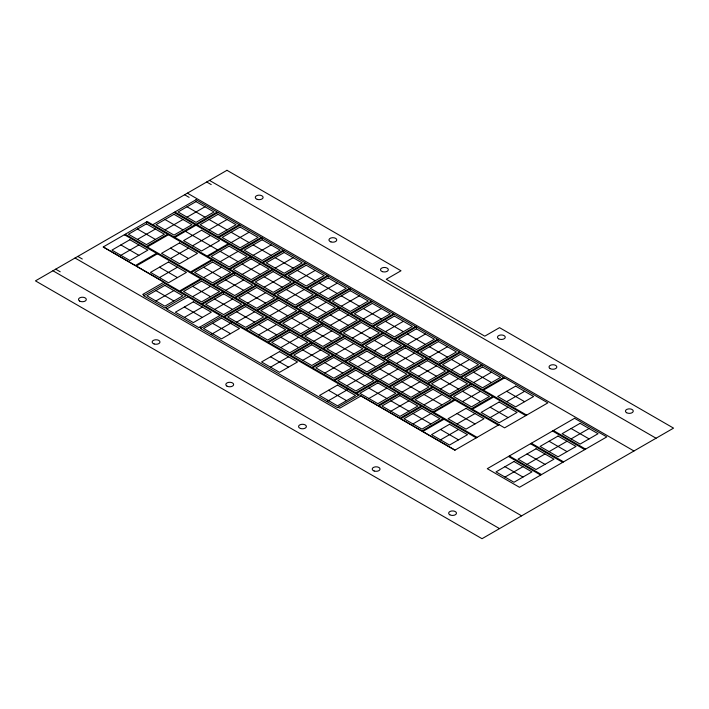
<?xml version="1.0" encoding="UTF-8"?>
<svg xmlns="http://www.w3.org/2000/svg" width="709" height="709" viewBox="0 0 709 709"><rect width="100%" height="100%" fill="white"/><g stroke="black" fill="none" stroke-linecap="round" stroke-linejoin="round"><path stroke-width="1.06" d="M103.301 247.016L163.894 282.209L142.713 294.43L144.379 295.396M124.483 234.785L125.342 234.289M146.524 222.059L147.321 221.598L173.989 236.921L195.17 224.7L173.989 212.47L152.816 224.7M174.086 212.523L174.946 212.026M137.44 239.42L155.413 229.042M120.893 255.32L138.867 244.942M165.002 229.884L182.975 219.506M187.043 217.167L205.016 206.789M209.084 229.884L227.057 219.506M170.532 258.528L188.505 248.15M192.564 245.801L210.538 235.423M159.481 277.591L177.454 267.222M231.125 242.611L249.098 232.233M220.136 261.718L238.109 251.341M155.891 300.971L173.865 290.601M203.616 277.627L221.589 267.249M253.166 255.337L271.139 244.959M192.564 296.699L210.538 286.321M242.177 274.436L260.15 264.067M225.657 290.353L243.63 279.975M184.358 317.41L202.331 307.032M275.198 268.064L293.18 257.686M214.605 309.425L232.579 299.047M264.209 287.163L282.182 276.785M247.698 303.08L265.671 292.702M297.239 280.782L315.213 270.413M210.936 334.604L232.109 322.373M236.646 322.152L254.62 311.774M286.25 299.889L304.223 289.511M269.739 315.806L287.712 305.428M319.28 293.508L337.254 283.13M258.688 334.87L276.661 324.5M308.291 312.616L326.264 302.238M291.78 328.524L309.753 318.155M341.321 306.235L359.295 295.857M280.729 347.596L298.702 337.218M330.332 325.342L348.305 314.964M313.812 341.251L331.794 330.873M270.537 367.165L288.51 356.787M363.363 318.961L381.336 308.583M302.77 360.323L320.743 349.945M352.373 338.06L370.346 327.682M335.853 353.977L353.826 343.599M385.404 331.679L403.377 321.31M324.811 373.049L342.784 362.671M374.414 350.787L392.387 340.409M357.894 366.704L375.867 356.326M407.445 344.406L425.418 334.028M346.843 385.767L364.816 375.398M326.938 401.578L348.11 389.347M396.455 363.513L414.428 353.135M379.935 379.43L397.909 369.052M429.477 357.132L447.459 346.754M368.884 398.493L386.857 388.115M418.487 376.24L436.46 365.862M401.976 392.148L419.95 381.77M451.518 369.859L469.491 359.481M390.925 411.22L408.898 400.842M440.528 388.957L458.501 378.588M424.017 404.874L441.991 394.496M473.559 382.585L491.532 372.207M412.966 423.947L430.939 413.569M462.507 401.648L480.48 391.271M457.048 423.947L475.021 413.569M440.528 439.855L458.501 429.486M506.651 401.684L524.625 391.306M490.132 417.601L508.105 407.223M499.056 424.673L454.859 450.197L360.934 395.968L339.762 408.198L338.051 407.214M504.985 477.068L522.958 466.69M527.026 464.351L544.999 453.973M549.067 451.624L567.04 441.246M571.108 438.898L589.082 428.52M209.474 180.396L656.055 438.224M206.718 181.991L211.22 184.597M187.38 193.158L633.952 450.986M216.75 212.239L217.61 212.735M238.791 224.966L239.651 225.462M260.823 237.692L261.692 238.189M282.864 250.41L283.733 250.915M304.905 263.136L305.765 263.633M326.946 275.863L327.806 276.359M348.988 288.59L349.847 289.086M371.029 301.307L371.888 301.812M393.07 314.034L393.929 314.53M415.102 326.76L415.97 327.257M437.143 339.487L438.011 339.983M459.184 352.213L460.044 352.71M481.225 364.931L482.085 365.436M503.266 377.658L504.126 378.154M184.615 194.753L189.126 197.359M187.043 206.789L205.016 217.167M209.084 219.506L227.057 229.884M231.125 232.233L249.098 242.611M253.166 244.959L271.139 255.337M275.198 257.686L293.18 268.064M297.239 270.413L315.213 280.782M319.28 283.13L337.254 293.508M341.321 295.857L359.295 306.235M363.363 308.583L381.336 318.961M385.404 321.31L403.377 331.679M407.445 334.028L425.418 344.406M429.477 346.754L447.459 357.132M451.518 359.481L469.491 369.859M473.559 372.207L491.532 382.585M506.651 391.306L524.625 401.684M571.108 428.52L589.082 438.898M526.69 415.102L483.405 390.118L504.586 377.888L547.862 402.88L504.578 427.864L472.416 409.217L493.597 396.996L525.821 415.598M553.392 430.523L585.616 449.125M552.524 431.019L584.757 449.621M165.002 219.506L182.975 229.884M185.439 231.311L217.672 249.914M220.136 251.341L238.109 261.718M242.177 264.067L260.15 274.436M264.209 276.785L282.182 287.163M286.25 289.511L304.223 299.889M308.291 302.238L326.264 312.616M330.332 314.964L348.305 325.342M352.373 327.682L370.346 338.06M374.414 340.409L392.387 350.787M396.455 353.135L414.428 363.513M418.487 365.862L436.46 376.24M440.528 378.588L458.501 388.957M462.507 391.271L480.48 401.648M490.132 407.223L508.105 417.601M549.067 441.246L567.04 451.624M531.351 443.24L563.575 461.851M498.259 425.134L454.983 400.151L433.802 412.381L477.077 437.364M530.483 443.745L562.716 462.348M137.44 229.042L155.413 239.42M170.532 248.15L188.505 258.528M203.616 267.249L221.589 277.627M225.657 279.975L243.63 290.353M247.698 292.702L265.671 303.08M269.739 305.428L287.712 315.806M291.78 318.155L309.753 328.524M313.812 330.873L331.794 341.251M335.853 343.599L353.826 353.977M357.894 356.326L375.867 366.704M379.935 369.052L397.909 379.43M401.976 381.77L419.95 392.148M424.017 394.496L441.991 404.874M457.048 413.569L475.021 423.947M527.026 453.973L544.999 464.351M509.31 455.967L541.534 474.578M476.218 437.861L443.994 419.258L422.812 431.48L455.045 450.091M508.45 456.463L540.675 475.074M120.893 244.942L138.867 255.32M159.481 267.222L177.454 277.591M192.564 286.321L210.538 296.699M214.605 299.047L232.579 309.425M236.646 311.774L254.62 322.152M258.688 324.5L276.661 334.87M280.729 337.218L298.702 347.596M302.77 349.945L320.743 360.323M324.811 362.671L342.784 373.049M346.843 375.398L364.816 385.767M368.884 388.115L386.857 398.493M390.925 400.842L408.898 411.22M412.966 413.569L430.939 423.947M440.528 429.486L458.501 439.855M504.985 466.69L522.958 477.068M155.891 290.601L173.865 300.971M184.358 307.032L202.331 317.41M212.532 323.295L230.505 333.673M270.537 356.787L288.51 367.165M328.542 390.269L346.515 400.647M77.804 256.419L82.315 259.024M165.56 307.626L167.324 308.637M199.548 327.248L201.17 328.178M75.048 258.014L521.62 515.842M55.71 269.181L60.212 271.777M52.945 270.776L499.526 528.604M226.969 170.302L35.45 280.87L482.031 538.698L673.55 428.13L499.526 327.655L484.788 336.163L386.263 279.275L401.002 270.776L226.969 170.302M124.385 234.732L103.213 246.962L135.366 265.529L156.547 253.299L124.385 234.732M146.426 222.006L125.245 234.236L146.426 246.457L167.608 234.236L146.426 222.006M146.426 223.858L128.453 234.236L146.426 244.614L164.399 234.236L146.426 223.858M196.03 199.743L174.848 211.973L196.03 224.204L217.211 211.973L196.03 199.743M129.88 239.748L111.907 250.126L129.88 260.504L147.853 250.126L129.88 239.748M173.989 214.322L156.015 224.7L173.989 235.078L191.962 224.7L173.989 214.322M196.03 201.595L178.056 211.973L196.03 222.351L214.003 211.973L196.03 201.595M168.467 234.732L147.286 246.962L190.561 271.946L211.743 259.716L168.467 234.732M196.03 225.196L174.848 237.426L207.081 256.029L228.254 243.799L196.03 225.196M218.071 212.47L196.889 224.7L218.071 236.921L239.252 224.7L218.071 212.47M218.071 214.322L200.098 224.7L218.071 235.078L236.044 224.7L218.071 214.322M157.416 253.804L136.234 266.026L179.519 291.009L200.691 278.788L157.416 253.804M179.519 242.957L161.546 253.335L179.519 263.713L197.492 253.335L179.519 242.957M201.551 230.239L183.578 240.617L201.551 250.986L219.533 240.617L201.551 230.239M168.467 262.029L150.494 272.407L168.467 282.785L186.44 272.407L168.467 262.029M240.112 225.196L218.93 237.426L240.112 249.648L261.284 237.426L240.112 225.196M240.112 227.048L222.139 237.426L240.112 247.804L258.085 237.426L240.112 227.048M229.122 244.304L207.941 256.525L229.122 268.755L250.295 256.525L229.122 244.304M229.122 246.147L211.149 256.525L229.122 266.903L247.095 256.525L229.122 246.147M164.878 283.556L143.705 295.786L164.878 308.016L186.059 295.786L164.878 283.556M164.878 285.408L146.905 295.786L164.878 306.164L182.851 295.786L164.878 285.408M212.603 260.212L191.43 272.442L212.603 284.672L233.784 272.442L212.603 260.212M212.603 262.064L194.629 272.442L212.603 282.82L230.576 272.442L212.603 262.064M262.153 237.923L240.971 250.144L262.153 262.374L283.325 250.144L262.153 237.923M262.153 239.775L244.18 250.144L262.153 260.522L280.126 250.144L262.153 239.775M201.551 279.284L180.378 291.514L201.551 303.736L222.732 291.514L201.551 279.284M201.551 281.136L183.578 291.514L201.551 301.892L219.524 291.514L201.551 281.136M251.163 257.021L229.982 269.252L251.163 281.482L272.336 269.252L251.163 257.021M251.163 258.874L233.181 269.252L251.163 279.63L269.136 269.252L251.163 258.874M187.823 296.805L166.642 309.027L198.875 327.638L220.047 315.408L187.823 296.805M234.644 272.938L213.462 285.169L234.644 297.39L255.825 285.169L234.644 272.938M234.644 274.791L216.67 285.169L234.644 295.547L252.617 285.169L234.644 274.791M193.344 301.839L175.371 312.217L193.344 322.595L211.317 312.217L193.344 301.839M284.185 250.649L263.012 262.871L284.185 275.101L305.366 262.871L284.185 250.649M284.185 252.493L266.212 262.871L284.185 273.249L302.167 262.871L284.185 252.493M223.592 292.011L202.419 304.232L223.592 316.462L244.773 304.232L223.592 292.011M223.592 293.863L205.619 304.232L223.592 314.61L241.565 304.232L223.592 293.863M273.195 269.748L252.023 281.978L273.195 294.2L294.377 281.978L273.195 269.748M273.195 271.6L255.222 281.978L273.195 292.356L291.169 281.978L273.195 271.6M256.685 285.665L235.503 297.886L256.685 310.117L277.866 297.886L256.685 285.665M256.685 287.517L238.711 297.886L256.685 308.264L274.658 297.886L256.685 287.517M306.226 263.367L285.053 275.597L306.226 287.827L327.407 275.597L306.226 263.367M306.226 265.219L288.253 275.597L306.226 285.975L324.199 275.597L306.226 265.219M221.669 316.347L200.496 328.577L337.378 407.604L358.55 395.374L221.669 316.347M221.518 318.111L203.545 328.489L221.518 338.867L239.491 328.489L221.518 318.111M245.633 304.737L224.461 316.958L245.633 329.189L266.814 316.958L245.633 304.737M245.633 306.58L227.66 316.958L245.633 327.336L263.606 316.958L245.633 306.58M295.236 282.474L274.064 294.705L295.236 306.926L316.418 294.705L295.236 282.474M295.236 284.327L277.263 294.705L295.236 305.074L313.21 294.705L295.236 284.327M278.726 298.392L257.544 310.613L278.726 322.843L299.898 310.613L278.726 298.392M278.726 300.235L260.752 310.613L278.726 320.991L296.699 310.613L278.726 300.235M328.267 276.093L307.094 288.324L328.267 300.545L349.448 288.324L328.267 276.093M328.267 277.946L310.294 288.324L328.267 298.702L346.24 288.324L328.267 277.946M267.674 317.455L246.493 329.685L267.674 341.915L288.855 329.685L267.674 317.455M267.674 319.307L249.701 329.685L267.674 340.063L285.647 329.685L267.674 319.307M317.277 295.201L296.096 307.422L317.277 319.653L338.459 307.422L317.277 295.201M317.277 297.044L299.304 307.422L317.277 317.8L335.251 307.422L317.277 297.044M300.767 311.109L279.585 323.339L300.767 335.57L321.939 323.339L300.767 311.109M300.767 312.961L282.794 323.339L300.767 333.717L318.74 323.339L300.767 312.961M350.308 288.82L329.127 301.05L350.308 313.272L371.489 301.05L350.308 288.82M350.308 290.672L332.335 301.05L350.308 311.419L368.281 301.05L350.308 290.672M289.715 330.181L268.534 342.412L289.715 354.633L310.888 342.412L289.715 330.181M289.715 332.034L271.742 342.412L289.715 352.79L307.688 342.412L289.715 332.034M339.319 307.919L318.137 320.149L339.319 332.379L360.5 320.149L339.319 307.919M339.319 309.771L321.345 320.149L339.319 330.527L357.292 320.149L339.319 309.771M322.799 323.836L301.626 336.066L322.799 348.287L343.98 336.066L322.799 323.836M322.799 325.688L304.826 336.066L322.799 346.444L340.781 336.066L322.799 325.688M279.523 351.602L261.55 361.971L279.523 372.349L297.496 361.971L279.523 351.602M372.349 301.547L351.168 313.768L372.349 325.998L393.53 313.768L372.349 301.547M372.349 303.39L354.376 313.768L372.349 324.146L390.322 313.768L372.349 303.39M311.756 342.908L290.575 355.138L311.756 367.359L332.929 355.138L311.756 342.908M311.756 344.76L293.783 355.138L311.756 365.507L329.729 355.138L311.756 344.76M361.36 320.645L340.178 332.875L361.36 345.097L382.532 332.875L361.36 320.645M361.36 322.498L343.386 332.875L361.36 343.253L379.333 332.875L361.36 322.498M344.84 336.562L323.667 348.793L344.84 361.014L366.021 348.793L344.84 336.562M344.84 338.415L326.867 348.793L344.84 359.162L362.813 348.793L344.84 338.415M394.39 314.264L373.209 326.494L394.39 338.725L415.563 326.494L394.39 314.264M394.39 316.117L376.417 326.494L394.39 336.872L412.363 326.494L394.39 316.117M333.797 355.634L312.616 367.856L333.797 380.086L354.97 367.856L333.797 355.634M333.797 357.478L315.824 367.856L333.797 378.234L351.77 367.856L333.797 357.478M383.401 333.372L362.219 345.602L383.401 357.823L404.573 345.602L383.401 333.372M383.401 335.224L365.427 345.602L383.401 355.98L401.374 345.602L383.401 335.224M366.881 349.289L345.708 361.51L366.881 373.74L388.062 361.51L366.881 349.289M366.881 351.132L348.908 361.51L366.881 371.888L384.854 361.51L366.881 351.132M416.431 326.991L395.25 339.221L416.431 351.442L437.604 339.221L416.431 326.991M416.431 328.843L398.458 339.221L416.431 349.599L434.404 339.221L416.431 328.843M355.829 368.352L334.657 380.582L355.829 392.813L377.011 380.582L355.829 368.352M355.829 370.204L337.856 380.582L355.829 390.96L373.803 380.582L355.829 370.204M337.528 385.084L319.555 395.462L337.528 405.84L355.501 395.462L337.528 385.084M405.442 346.098L384.26 358.32L405.442 370.55L426.614 358.32L405.442 346.098M405.442 347.951L387.46 358.32L405.442 368.698L423.415 358.32L405.442 347.951M388.922 362.007L367.741 374.237L388.922 386.467L410.103 374.237L388.922 362.007M388.922 363.859L370.949 374.237L388.922 384.615L406.895 374.237L388.922 363.859M438.463 339.717L417.291 351.948L438.463 364.169L459.645 351.948L438.463 339.717M438.463 341.57L420.49 351.948L438.463 362.317L456.445 351.948L438.463 341.57M377.87 381.079L356.698 393.309L377.87 405.53L399.052 393.309L377.87 381.079M377.87 382.931L359.897 393.309L377.87 403.687L395.844 393.309L377.87 382.931M427.474 358.825L406.301 371.046L427.474 383.277L448.655 371.046L427.474 358.825M427.474 360.668L409.501 371.046L427.474 381.424L445.447 371.046L427.474 360.668M410.963 374.733L389.782 386.963L410.963 399.185L432.144 386.963L410.963 374.733M410.963 376.585L392.99 386.963L410.963 397.341L428.936 386.963L410.963 376.585M460.504 352.444L439.332 364.665L460.504 376.896L481.686 364.665L460.504 352.444M460.504 354.287L442.531 364.665L460.504 375.043L478.478 364.665L460.504 354.287M399.911 393.805L378.739 406.035L399.911 418.257L421.093 406.035L399.911 393.805M399.911 395.657L381.938 406.035L399.911 416.405L417.885 406.035L399.911 395.657M449.515 371.543L428.342 383.773L449.515 396.003L470.696 383.773L449.515 371.543M449.515 373.395L431.542 383.773L449.515 394.151L467.488 383.773L449.515 373.395M433.004 387.46L411.823 399.69L433.004 411.911L454.177 399.69L433.004 387.46M433.004 389.312L415.031 399.69L433.004 410.068L450.977 399.69L433.004 389.312M482.545 365.17L461.373 377.392L482.545 389.622L503.727 377.392L482.545 365.17M482.545 367.014L464.572 377.392L482.545 387.77L500.519 377.392L482.545 367.014M421.952 406.532L400.771 418.753L421.952 430.983L443.134 418.753L421.952 406.532M421.952 408.375L403.979 418.753L421.952 429.131L439.926 418.753L421.952 408.375M471.494 384.234L450.321 396.464L471.494 408.694L492.675 396.464L471.494 384.234M471.494 386.086L453.521 396.464L471.494 406.842L489.476 396.464L471.494 386.086M466.035 408.375L448.061 418.753L466.035 429.131L484.008 418.753L466.035 408.375M449.515 424.292L431.542 434.67L449.515 445.048L467.488 434.67L449.515 424.292M515.638 386.121L497.665 396.499L515.638 406.877L533.611 396.499L515.638 386.121M499.118 402.038L481.145 412.408L499.118 422.786L517.091 412.408L499.118 402.038M574.565 418.292L487.269 468.693L519.493 487.296L606.798 436.895L574.565 418.292M513.972 461.506L495.999 471.884L513.972 482.262L531.945 471.884L513.972 461.506M536.013 448.779L518.04 459.157L536.013 469.535L553.986 459.157L536.013 448.779M558.054 436.053L540.081 446.431L558.054 456.809L576.027 446.431L558.054 436.053M580.095 423.335L562.113 433.713L580.095 444.082L598.068 433.713L580.095 423.335M626.588 412.709A3.908 2.251 0 0 0 633.128 411.699A3.908 2.251 0 0 0 628.342 408.933A3.908 2.251 0 0 0 626.588 412.709M550.166 368.591A3.908 2.251 0 0 0 556.698 367.572A3.908 2.251 0 0 0 551.921 364.816A3.908 2.251 0 0 0 550.166 368.591M498.604 338.813A3.908 2.251 0 0 0 505.136 337.803A3.908 2.251 0 0 0 500.35 335.047A3.908 2.251 0 0 0 498.604 338.813M257.243 199.362A3.908 2.251 0 0 0 263.11 197.412A3.908 2.251 0 0 0 257.243 195.454A3.908 2.251 0 0 0 257.243 199.362M330.908 241.893A3.908 2.251 0 0 0 336.766 239.934A3.908 2.251 0 0 0 330.908 237.985A3.908 2.251 0 0 0 330.908 241.893M382.47 271.662A3.908 2.251 0 0 0 388.328 269.712A3.908 2.251 0 0 0 382.47 267.754A3.908 2.251 0 0 0 382.47 271.662M449.798 514.778A3.908 2.251 0 0 0 456.339 513.768A3.908 2.251 0 0 0 451.553 511.003A3.908 2.251 0 0 0 449.798 514.778M374.184 471.015A3.908 2.251 0 0 0 380.042 469.066A3.908 2.251 0 0 0 374.184 467.107A3.908 2.251 0 0 0 374.184 471.015M79.647 301.077A3.908 2.251 0 0 0 86.179 300.067A3.908 2.251 0 0 0 81.402 297.301A3.908 2.251 0 0 0 79.647 301.077M154.119 343.962A3.908 2.251 0 0 0 159.977 342.004A3.908 2.251 0 0 0 154.119 340.054A3.908 2.251 0 0 0 154.119 343.962M226.969 386.13A3.908 2.251 0 0 0 233.509 385.12A3.908 2.251 0 0 0 228.723 382.355A3.908 2.251 0 0 0 226.969 386.13M300.519 428.484A3.908 2.251 0 0 0 306.385 426.534A3.908 2.251 0 0 0 300.519 424.576A3.908 2.251 0 0 0 300.519 428.484"/></g></svg>
